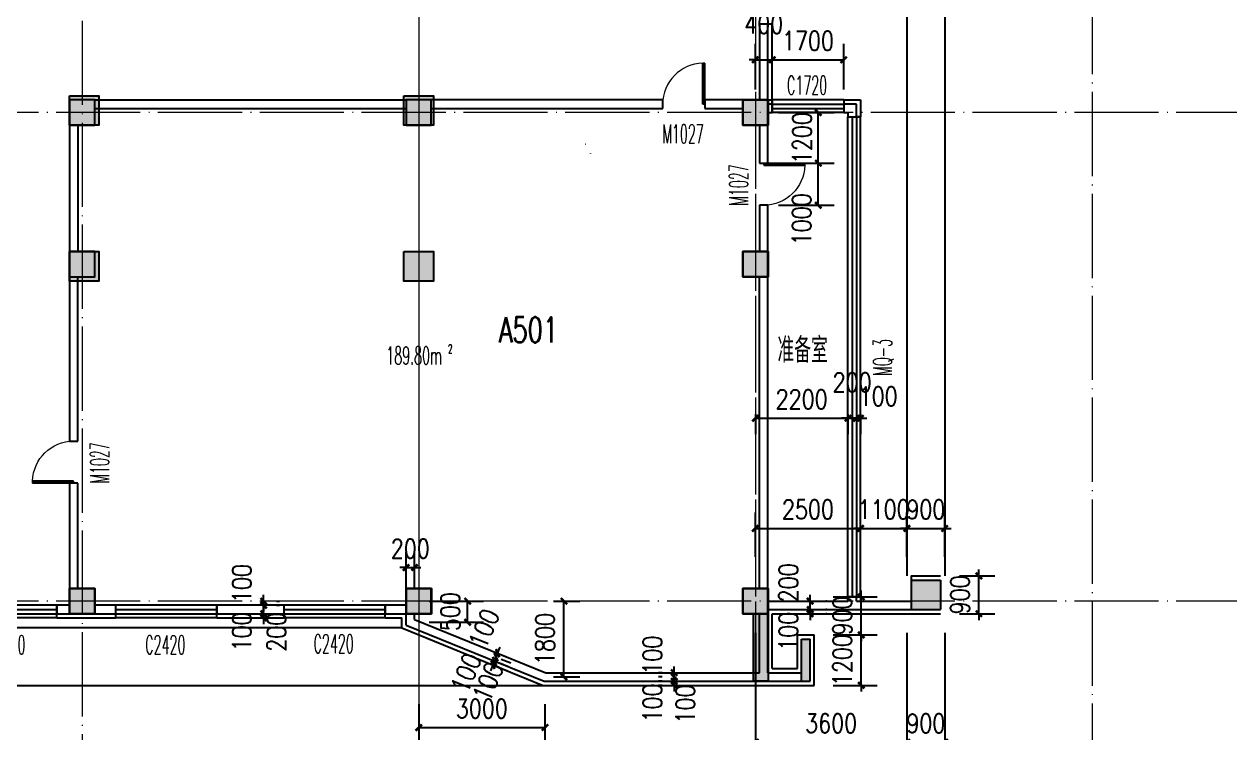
# Model space of a CAD drawing. Extents: x 1417642 to 3570900, y 124798 to 1191112.
# Drawn here: x 1523626 to 1552279, y 136705 to 153533 of the extents above; entities that cross this region are included whole.
import ezdxf

# ---------------------------------------------------------------- set-up
doc = ezdxf.new("R2010")
doc.units = 0
doc.header["$LTSCALE"] = 1000
doc.header["$MEASUREMENT"] = 0
doc.linetypes.add('DOTE', pattern=[2.42, 2, -0.2, 0.02, -0.2])
doc.layers.get('0').update_dxf_attribs({"linetype": 'CONTINUOUS'})
doc.layers.get('Defpoints').update_dxf_attribs({"linetype": 'CONTINUOUS'})
for name, color, linetype in [('colu', 2, 'CONTINUOUS'), ('COLUMN', 9, 'CONTINUOUS'), ('DOTE', 1, 'DOTE'), ('PUB_DIM', 3, 'CONTINUOUS'), ('PUB_HATCH', 8, 'CONTINUOUS'), ('PUB_TEXT', 40, 'CONTINUOUS'), ('SPACE', 7, 'CONTINUOUS'), ('SURFACE', 6, 'CONTINUOUS'), ('tiaozheng', 20, 'CONTINUOUS'), ('WALL', 4, 'CONTINUOUS'), ('WINDOW', 2, 'CONTINUOUS'), ('WINDOW_TEXT', 7, 'CONTINUOUS'), ('填充', 252, 'CONTINUOUS'), ('柱填充 @ 1', 8, 'CONTINUOUS'), ('立面造型', 40, 'CONTINUOUS')]:
    doc.layers.add(name, color=color, linetype=linetype)
doc.styles.add('_TCH_SPACE', font='ROMANS', dxfattribs={"width": 0.7, "height": 5, "bigfont": 'Z'})
doc.styles.add('_TCH_WINDOW', font='ROMANS.shx', dxfattribs={"width": 0.7, "height": 400, "bigfont": 'Z.shx'})
doc.styles.add('DIM_FONT', font='SIMPLEX.shx', dxfattribs={"width": 0.8})
doc.styles.add('Z', font='ROMANS', dxfattribs={"width": 0.7, "bigfont": 'Z'})
doc.dimstyles.new('DIMN150', dxfattribs={"dimscale": 1.5, "dimtxt": 300, "dimasz": 100, "dimexe": 250, "dimexo": 300, "dimgap": 150, "dimtad": 1, "dimdec": 0, "dimzin": 0, "dimdsep": 46, "dimtxsty": 'DIM_FONT', "dimblk": 'ARCHTICK', "dimcen": 0.09, "dimdle": 1.5, "dimclrt": 7, "dimazin": 2, "dimtfac": 1, "dimtdec": 0, "dimtix": 1, "dimtmove": 2, "dimatfit": 3, "dimldrblk": 'ARCHTICK', "dimfxl": 1, "dimtolj": 1, "dimtzin": 0, "dimarcsym": 0})

# ---------------------------------------------------------------- blocks, each defined once
blk = doc.blocks.new('5873')
at = {"layer": '柱填充 @ 1', "ltscale": 1000}
for points in [[(1588828, 706185), (1589528, 706185), (1589528, 705485), (1588828, 705485)], [(1596778, 706185), (1597478, 706185), (1597478, 705485), (1596778, 705485)], [(1604828, 706085), (1605428, 706085), (1605428, 705485), (1604828, 705485)], [(1588828, 702485), (1589528, 702485), (1589528, 701785), (1588828, 701785)], [(1596778, 702485), (1597478, 702485), (1597478, 701785), (1596778, 701785)], [(1604828, 702485), (1605428, 702485), (1605428, 701885), (1604828, 701885)], [(1588828, 694485), (1589428, 694485), (1589428, 693885), (1588828, 693885)], [(1596828, 694485), (1597428, 694485), (1597428, 693885), (1596828, 693885)], [(1604828, 694485), (1605428, 694485), (1605428, 693885), (1604828, 693885)]]:
    blk.add_hatch(color=256, dxfattribs=at).paths.add_polyline_path(points)
h = blk.add_hatch(color=256, dxfattribs=at)
h.paths.add_polyline_path([(1605428, 693885), (1605128, 693885), (1605128, 692585), (1605428, 692585)])
h.paths.add_polyline_path([(1605128, 693885), (1605078, 693885), (1605078, 692585), (1605128, 692585)])
h.paths.add_polyline_path([(1605428, 692585), (1605128, 692585), (1605128, 692285), (1605428, 692285)])
h.paths.add_polyline_path([(1605128, 692585), (1605078, 692585), (1605078, 692285), (1605128, 692285)])
at = {"layer": 'colu', "ltscale": 1000}
for p, q in [((1605078, 693885), (1605078, 692285)), ((1605428, 693885), (1605428, 692285)), ((1605428, 692285), (1605078, 692285))]:
    blk.add_line(p, q, dxfattribs=at)
for points in [[(1588828, 706185), (1589528, 706185), (1589528, 705485), (1588828, 705485)], [(1596778, 706185), (1597478, 706185), (1597478, 705485), (1596778, 705485)], [(1604828, 706085), (1605428, 706085), (1605428, 705485), (1604828, 705485)], [(1588828, 702485), (1589528, 702485), (1589528, 701785), (1588828, 701785)], [(1596778, 702485), (1597478, 702485), (1597478, 701785), (1596778, 701785)], [(1604828, 702485), (1605428, 702485), (1605428, 701885), (1604828, 701885)], [(1588828, 694485), (1589428, 694485), (1589428, 693885), (1588828, 693885)], [(1596828, 694485), (1597428, 694485), (1597428, 693885), (1596828, 693885)], [(1604828, 694485), (1605428, 694485), (1605428, 693885), (1604828, 693885)]]:
    blk.add_lwpolyline(points, close=True, dxfattribs=at)
blk = doc.blocks.new('_ArchTick')
at = {"color": 0, "linetype": 'ByBlock', "const_width": 0.4}
blk.add_lwpolyline([(-0.5, -0.5), (0.5, 0.5)], dxfattribs=at)
blk = doc.blocks.new('*D113')
at = {"layer": 'Defpoints', "color": 0}
for p in [(1529171, 139833), (1529318, 139833), (1529171, 139733)]:
    blk.add_point(p, dxfattribs=at)
at = {"layer": 'PUB_DIM', "color": 0, "lineweight": -2}
for p, q in [((1529318, 139833), (1529318, 139983)), ((1529318, 139733), (1529318, 139833)), ((1529621, 139833), (1529693, 139833)), ((1529318, 139733), (1529318, 139583)), ((1529621, 139733), (1529693, 139733))]:
    blk.add_line(p, q, dxfattribs=at)
at = {"layer": 'PUB_DIM', "color": 0, "lineweight": -2, "xscale": 150, "yscale": 150, "zscale": 150}
for p, rotation in [((1529318, 139833), 270), ((1529318, 139733), 90)]:
    blk.add_blockref('_ArchTick', p, dxfattribs=dict(at, rotation=rotation))
at = {"layer": 'PUB_DIM', "color": 7, "insert": (1528800, 140250), "char_height": 450, "attachment_point": 5, "rotation": 90, "style": 'DIM_FONT'}
blk.add_mtext('\\A1;100', dxfattribs=at)
blk = doc.blocks.new('*D114')
at = {"layer": 'Defpoints', "color": 0}
for p in [(1529171, 139733), (1529318, 139733), (1529171, 139533)]:
    blk.add_point(p, dxfattribs=at)
at = {"layer": 'PUB_DIM', "color": 0, "lineweight": -2}
for p, q in [((1529318, 139733), (1529318, 139883)), ((1529318, 139533), (1529318, 139733)), ((1529621, 139733), (1529693, 139733)), ((1529318, 139533), (1529318, 139383)), ((1529621, 139533), (1529693, 139533))]:
    blk.add_line(p, q, dxfattribs=at)
at = {"layer": 'PUB_DIM', "color": 0, "lineweight": -2, "xscale": 150, "yscale": 150, "zscale": 150}
for p, rotation in [((1529318, 139733), 270), ((1529318, 139533), 90)]:
    blk.add_blockref('_ArchTick', p, dxfattribs=dict(at, rotation=rotation))
at = {"layer": 'PUB_DIM', "color": 7, "insert": (1529624, 139096), "char_height": 450, "attachment_point": 5, "rotation": 90, "style": 'DIM_FONT'}
blk.add_mtext('\\A1;200', dxfattribs=at)
blk = doc.blocks.new('*D115')
at = {"layer": 'Defpoints', "color": 0}
for p in [(1529171, 139533), (1529171, 139433), (1529318, 139533)]:
    blk.add_point(p, dxfattribs=at)
at = {"layer": 'PUB_DIM', "color": 0, "lineweight": -2}
for p, q in [((1529318, 139533), (1529318, 139683)), ((1529318, 139433), (1529318, 139533)), ((1529318, 139433), (1529318, 139283)), ((1529621, 139533), (1529693, 139533)), ((1529621, 139433), (1529693, 139433))]:
    blk.add_line(p, q, dxfattribs=at)
at = {"layer": 'PUB_DIM', "color": 0, "lineweight": -2, "xscale": 150, "yscale": 150, "zscale": 150}
for p, rotation in [((1529318, 139533), 270), ((1529318, 139433), 90)]:
    blk.add_blockref('_ArchTick', p, dxfattribs=dict(at, rotation=rotation))
at = {"layer": 'PUB_DIM', "color": 7, "insert": (1528800, 139104), "char_height": 450, "attachment_point": 5, "rotation": 90, "style": 'DIM_FONT'}
blk.add_mtext('\\A1;100', dxfattribs=at)
blk = doc.blocks.new('*D116')
at = {"layer": 'Defpoints', "color": 0}
for p in [(1532903, 140631), (1532703, 139685), (1532903, 139685)]:
    blk.add_point(p, dxfattribs=at)
at = {"layer": 'PUB_DIM', "color": 0, "lineweight": -2}
for p, q in [((1532703, 140135), (1532703, 141006)), ((1532903, 140135), (1532903, 141006)), ((1532703, 140631), (1532553, 140631)), ((1532703, 140631), (1532903, 140631)), ((1532903, 140631), (1533053, 140631))]:
    blk.add_line(p, q, dxfattribs=at)
at = {"layer": 'PUB_DIM', "color": 0, "lineweight": -2, "xscale": 150, "yscale": 150, "zscale": 150}
blk.add_blockref('_ArchTick', (1532703, 140631), dxfattribs=at)
at = {"layer": 'PUB_DIM', "color": 0, "lineweight": -2, "xscale": 150, "yscale": 150, "zscale": 150, "rotation": 180}
blk.add_blockref('_ArchTick', (1532903, 140631), dxfattribs=at)
at = {"layer": 'PUB_DIM', "color": 7, "insert": (1532803, 141081), "char_height": 450, "attachment_point": 5, "style": 'DIM_FONT'}
blk.add_mtext('\\A1;200', dxfattribs=at)
blk = doc.blocks.new('*D117')
at = {"layer": 'Defpoints', "color": 0}
for p in [(1539075, 138133), (1539237, 138133), (1539237, 138033)]:
    blk.add_point(p, dxfattribs=at)
at = {"layer": 'PUB_DIM', "color": 0, "lineweight": -2}
for p, q in [((1538787, 138133), (1538700, 138133)), ((1539075, 138133), (1539075, 138283)), ((1539075, 138033), (1539075, 138133)), ((1538787, 138033), (1538700, 138033)), ((1539075, 138033), (1539075, 137883))]:
    blk.add_line(p, q, dxfattribs=at)
at = {"layer": 'PUB_DIM', "color": 0, "lineweight": -2, "xscale": 150, "yscale": 150, "zscale": 150}
for p, rotation in [((1539075, 138133), 270), ((1539075, 138033), 90)]:
    blk.add_blockref('_ArchTick', p, dxfattribs=dict(at, rotation=rotation))
at = {"layer": 'PUB_DIM', "color": 7, "insert": (1538558, 138550), "char_height": 450, "attachment_point": 5, "rotation": 90, "style": 'DIM_FONT'}
blk.add_mtext('\\A1;100', dxfattribs=at)
blk = doc.blocks.new('*D118')
at = {"layer": 'Defpoints', "color": 0}
for p in [(1539075, 138033), (1539237, 138033), (1539237, 137933)]:
    blk.add_point(p, dxfattribs=at)
at = {"layer": 'PUB_DIM', "color": 0, "lineweight": -2}
for p, q in [((1539075, 138033), (1539075, 138183)), ((1538787, 138033), (1538700, 138033)), ((1538787, 137933), (1538700, 137933)), ((1539075, 137933), (1539075, 138033)), ((1539075, 137933), (1539075, 137783))]:
    blk.add_line(p, q, dxfattribs=at)
at = {"layer": 'PUB_DIM', "color": 0, "lineweight": -2, "xscale": 150, "yscale": 150, "zscale": 150}
for p, rotation in [((1539075, 138033), 270), ((1539075, 137933), 90)]:
    blk.add_blockref('_ArchTick', p, dxfattribs=dict(at, rotation=rotation))
at = {"layer": 'PUB_DIM', "color": 7, "insert": (1539340, 137388), "char_height": 450, "attachment_point": 5, "rotation": 90, "style": 'DIM_FONT'}
blk.add_mtext('\\A1;100', dxfattribs=at)
blk = doc.blocks.new('*D119')
at = {"layer": 'Defpoints', "color": 0}
for p in [(1539075, 137933), (1539237, 137933), (1539237, 137833)]:
    blk.add_point(p, dxfattribs=at)
at = {"layer": 'PUB_DIM', "color": 0, "lineweight": -2}
for p, q in [((1538787, 137933), (1538700, 137933)), ((1538787, 137833), (1538700, 137833)), ((1539075, 137933), (1539075, 138083)), ((1539075, 137833), (1539075, 137933)), ((1539075, 137833), (1539075, 137683))]:
    blk.add_line(p, q, dxfattribs=at)
at = {"layer": 'PUB_DIM', "color": 0, "lineweight": -2, "xscale": 150, "yscale": 150, "zscale": 150}
for p, rotation in [((1539075, 137933), 270), ((1539075, 137833), 90)]:
    blk.add_blockref('_ArchTick', p, dxfattribs=dict(at, rotation=rotation))
at = {"layer": 'PUB_DIM', "color": 7, "insert": (1538558, 137415), "char_height": 450, "attachment_point": 5, "rotation": 90, "style": 'DIM_FONT'}
blk.add_mtext('\\A1;100', dxfattribs=at)
blk = doc.blocks.new('*D120')
at = {"layer": 'Defpoints', "color": 0}
for p in [(1534580, 138719), (1534542, 138626), (1534879, 138597)]:
    blk.add_point(p, dxfattribs=at)
at = {"layer": 'PUB_DIM', "color": 0, "lineweight": -2}
for p, q in [((1534879, 138597), (1534935, 138736)), ((1534841, 138505), (1534785, 138366)), ((1534841, 138505), (1534879, 138597)), ((1534959, 138457), (1535189, 138364)), ((1534997, 138550), (1535226, 138456))]:
    blk.add_line(p, q, dxfattribs=at)
at = {"layer": 'PUB_DIM', "color": 0, "lineweight": -2, "xscale": 150, "yscale": 150, "zscale": 150}
for p, rotation in [((1534879, 138597), 247.8905516565593), ((1534841, 138505), 67.89055165655931)]:
    blk.add_blockref('_ArchTick', p, dxfattribs=dict(at, rotation=rotation))
at = {"layer": 'PUB_DIM', "color": 7, "insert": (1534557, 139179), "char_height": 450, "attachment_point": 5, "rotation": 67.8906, "style": 'DIM_FONT'}
blk.add_mtext('\\A1;100', dxfattribs=at)
blk = doc.blocks.new('*D121')
at = {"layer": 'Defpoints', "color": 0}
for p in [(1534504, 138534), (1534542, 138626), (1534841, 138505)]:
    blk.add_point(p, dxfattribs=at)
at = {"layer": 'PUB_DIM', "color": 0, "lineweight": -2}
for p, q in [((1534803, 138412), (1534747, 138273)), ((1534803, 138412), (1534841, 138505)), ((1534841, 138505), (1534898, 138644)), ((1534959, 138457), (1535189, 138364)), ((1534921, 138364), (1535151, 138271))]:
    blk.add_line(p, q, dxfattribs=at)
at = {"layer": 'PUB_DIM', "color": 0, "lineweight": -2, "xscale": 150, "yscale": 150, "zscale": 150}
for p, rotation in [((1534803, 138412), 67.89055165656163), ((1534841, 138505), 247.8905516565617)]:
    blk.add_blockref('_ArchTick', p, dxfattribs=dict(at, rotation=rotation))
at = {"layer": 'PUB_DIM', "color": 7, "insert": (1534653, 137920), "char_height": 450, "attachment_point": 5, "rotation": 67.8906, "style": 'DIM_FONT'}
blk.add_mtext('\\A1;100', dxfattribs=at)
blk = doc.blocks.new('*D122')
at = {"layer": 'Defpoints', "color": 0}
for p in [(1534467, 138441), (1534504, 138534), (1534803, 138412)]:
    blk.add_point(p, dxfattribs=at)
at = {"layer": 'PUB_DIM', "color": 0, "lineweight": -2}
for p, q in [((1534766, 138319), (1534803, 138412)), ((1534803, 138412), (1534860, 138551)), ((1534766, 138319), (1534709, 138181)), ((1534884, 138272), (1535113, 138178)), ((1534921, 138364), (1535151, 138271))]:
    blk.add_line(p, q, dxfattribs=at)
at = {"layer": 'PUB_DIM', "color": 0, "lineweight": -2, "xscale": 150, "yscale": 150, "zscale": 150}
for p, rotation in [((1534766, 138319), 67.89055165658529), ((1534803, 138412), 247.8905516565853)]:
    blk.add_blockref('_ArchTick', p, dxfattribs=dict(at, rotation=rotation))
at = {"layer": 'PUB_DIM', "color": 7, "insert": (1534129, 138127), "char_height": 450, "attachment_point": 5, "rotation": 67.8906, "style": 'DIM_FONT'}
blk.add_mtext('\\A1;100', dxfattribs=at)
blk = doc.blocks.new('*D123')
at = {"layer": 'Defpoints', "color": 0}
for p in [(1542253, 139833), (1542306, 139833), (1542253, 139633)]:
    blk.add_point(p, dxfattribs=at)
at = {"layer": 'PUB_DIM', "color": 0, "lineweight": -2}
for p, q in [((1542306, 139833), (1542306, 139983)), ((1542306, 139633), (1542306, 139833)), ((1542703, 139833), (1542681, 139833)), ((1542306, 139633), (1542306, 139483)), ((1542703, 139633), (1542681, 139633))]:
    blk.add_line(p, q, dxfattribs=at)
at = {"layer": 'PUB_DIM', "color": 0, "lineweight": -2, "xscale": 150, "yscale": 150, "zscale": 150}
for p, rotation in [((1542306, 139833), 270), ((1542306, 139633), 90)]:
    blk.add_blockref('_ArchTick', p, dxfattribs=dict(at, rotation=rotation))
at = {"layer": 'PUB_DIM', "color": 7, "insert": (1541789, 140266), "char_height": 450, "attachment_point": 5, "rotation": 90, "style": 'DIM_FONT'}
blk.add_mtext('\\A1;200', dxfattribs=at)
blk = doc.blocks.new('*D124')
at = {"layer": 'Defpoints', "color": 0}
for p in [(1542253, 139633), (1542306, 139633), (1542253, 139533)]:
    blk.add_point(p, dxfattribs=at)
at = {"layer": 'PUB_DIM', "color": 0, "lineweight": -2}
for p, q in [((1542306, 139633), (1542306, 139783)), ((1542306, 139533), (1542306, 139633)), ((1542703, 139633), (1542681, 139633)), ((1542306, 139533), (1542306, 139383)), ((1542703, 139533), (1542681, 139533))]:
    blk.add_line(p, q, dxfattribs=at)
at = {"layer": 'PUB_DIM', "color": 0, "lineweight": -2, "xscale": 150, "yscale": 150, "zscale": 150}
for p, rotation in [((1542306, 139633), 270), ((1542306, 139533), 90)]:
    blk.add_blockref('_ArchTick', p, dxfattribs=dict(at, rotation=rotation))
at = {"layer": 'PUB_DIM', "color": 7, "insert": (1541789, 139115), "char_height": 450, "attachment_point": 5, "rotation": 90, "style": 'DIM_FONT'}
blk.add_mtext('\\A1;100', dxfattribs=at)
blk = doc.blocks.new('*D125')
at = {"layer": 'Defpoints', "color": 0}
for p in [(1541003, 144718), (1543203, 144718), (1543203, 144175)]:
    blk.add_point(p, dxfattribs=at)
at = {"layer": 'PUB_DIM', "color": 0, "lineweight": -2}
for p, q in [((1541001, 144175), (1543205, 144175)), ((1541003, 144268), (1541003, 143800)), ((1543203, 144268), (1543203, 143800))]:
    blk.add_line(p, q, dxfattribs=at)
at = {"layer": 'PUB_DIM', "color": 0, "lineweight": -2, "xscale": 150, "yscale": 150, "zscale": 150, "rotation": 180}
blk.add_blockref('_ArchTick', (1541003, 144175), dxfattribs=at)
at = {"layer": 'PUB_DIM', "color": 0, "lineweight": -2, "xscale": 150, "yscale": 150, "zscale": 150}
blk.add_blockref('_ArchTick', (1543203, 144175), dxfattribs=at)
at = {"layer": 'PUB_DIM', "color": 7, "insert": (1542103, 144625), "char_height": 450, "attachment_point": 5, "style": 'DIM_FONT'}
blk.add_mtext('\\A1;2200', dxfattribs=at)
blk = doc.blocks.new('*D126')
at = {"layer": 'Defpoints', "color": 0}
for p in [(1543203, 144718), (1543403, 144718), (1543403, 144175)]:
    blk.add_point(p, dxfattribs=at)
at = {"layer": 'PUB_DIM', "color": 0, "lineweight": -2}
for p, q in [((1543203, 144175), (1543053, 144175)), ((1543203, 144268), (1543203, 143800)), ((1543203, 144175), (1543403, 144175)), ((1543403, 144268), (1543403, 143800)), ((1543403, 144175), (1543553, 144175))]:
    blk.add_line(p, q, dxfattribs=at)
at = {"layer": 'PUB_DIM', "color": 0, "lineweight": -2, "xscale": 150, "yscale": 150, "zscale": 150}
blk.add_blockref('_ArchTick', (1543203, 144175), dxfattribs=at)
at = {"layer": 'PUB_DIM', "color": 0, "lineweight": -2, "xscale": 150, "yscale": 150, "zscale": 150, "rotation": 180}
blk.add_blockref('_ArchTick', (1543403, 144175), dxfattribs=at)
at = {"layer": 'PUB_DIM', "color": 7, "insert": (1543303, 145027), "char_height": 450, "attachment_point": 5, "style": 'DIM_FONT'}
blk.add_mtext('\\A1;200', dxfattribs=at)
blk = doc.blocks.new('*D127')
at = {"layer": 'Defpoints', "color": 0}
for p in [(1543403, 144718), (1543503, 144718), (1543503, 144175)]:
    blk.add_point(p, dxfattribs=at)
at = {"layer": 'PUB_DIM', "color": 0, "lineweight": -2}
for p, q in [((1543403, 144175), (1543253, 144175)), ((1543403, 144268), (1543403, 143800)), ((1543403, 144175), (1543503, 144175)), ((1543503, 144268), (1543503, 143800)), ((1543503, 144175), (1543653, 144175))]:
    blk.add_line(p, q, dxfattribs=at)
at = {"layer": 'PUB_DIM', "color": 0, "lineweight": -2, "xscale": 150, "yscale": 150, "zscale": 150}
blk.add_blockref('_ArchTick', (1543403, 144175), dxfattribs=at)
at = {"layer": 'PUB_DIM', "color": 0, "lineweight": -2, "xscale": 150, "yscale": 150, "zscale": 150, "rotation": 180}
blk.add_blockref('_ArchTick', (1543503, 144175), dxfattribs=at)
at = {"layer": 'PUB_DIM', "color": 7, "insert": (1543921, 144693), "char_height": 450, "attachment_point": 5, "style": 'DIM_FONT'}
blk.add_mtext('\\A1;100', dxfattribs=at)
blk = doc.blocks.new('*D211')
at = {"layer": 'Defpoints', "color": 0}
for p in [(1544603, 139533), (1545503, 139533), (1545503, 136481)]:
    blk.add_point(p, dxfattribs=at)
at = {"layer": 'PUB_DIM', "color": 0, "lineweight": -2}
for p, q in [((1544603, 139083), (1544603, 136106)), ((1545503, 139083), (1545503, 136106)), ((1544603, 136481), (1544453, 136481)), ((1544603, 136481), (1545503, 136481)), ((1545503, 136481), (1545653, 136481))]:
    blk.add_line(p, q, dxfattribs=at)
at = {"layer": 'PUB_DIM', "color": 0, "lineweight": -2, "xscale": 150, "yscale": 150, "zscale": 150}
blk.add_blockref('_ArchTick', (1544603, 136481), dxfattribs=at)
at = {"layer": 'PUB_DIM', "color": 0, "lineweight": -2, "xscale": 150, "yscale": 150, "zscale": 150, "rotation": 180}
blk.add_blockref('_ArchTick', (1545503, 136481), dxfattribs=at)
at = {"layer": 'PUB_DIM', "color": 7, "insert": (1545053, 136931), "char_height": 450, "attachment_point": 5, "style": 'DIM_FONT'}
blk.add_mtext('\\A1;900', dxfattribs=at)
blk = doc.blocks.new('*D212')
at = {"layer": 'Defpoints', "color": 0}
for p in [(1541003, 139533), (1544603, 139533), (1544603, 136481)]:
    blk.add_point(p, dxfattribs=at)
at = {"layer": 'PUB_DIM', "color": 0, "lineweight": -2}
for p, q in [((1541003, 139083), (1541003, 136106)), ((1544603, 139083), (1544603, 136106)), ((1541001, 136481), (1544605, 136481))]:
    blk.add_line(p, q, dxfattribs=at)
at = {"layer": 'PUB_DIM', "color": 0, "lineweight": -2, "xscale": 150, "yscale": 150, "zscale": 150, "rotation": 180}
blk.add_blockref('_ArchTick', (1541003, 136481), dxfattribs=at)
at = {"layer": 'PUB_DIM', "color": 0, "lineweight": -2, "xscale": 150, "yscale": 150, "zscale": 150}
blk.add_blockref('_ArchTick', (1544603, 136481), dxfattribs=at)
at = {"layer": 'PUB_DIM', "color": 7, "insert": (1542803, 136931), "char_height": 450, "attachment_point": 5, "style": 'DIM_FONT'}
blk.add_mtext('\\A1;3600', dxfattribs=at)
blk = doc.blocks.new('*D213')
at = {"layer": 'Defpoints', "color": 0}
for p in [(1544603, 141559), (1543503, 140433), (1544603, 140433)]:
    blk.add_point(p, dxfattribs=at)
at = {"layer": 'PUB_DIM', "color": 0, "lineweight": -2}
for p, q in [((1543503, 140883), (1543503, 141934)), ((1544603, 140883), (1544603, 141934)), ((1543503, 141559), (1543353, 141559)), ((1543503, 141559), (1544603, 141559)), ((1544603, 141559), (1544753, 141559))]:
    blk.add_line(p, q, dxfattribs=at)
at = {"layer": 'PUB_DIM', "color": 0, "lineweight": -2, "xscale": 150, "yscale": 150, "zscale": 150}
blk.add_blockref('_ArchTick', (1543503, 141559), dxfattribs=at)
at = {"layer": 'PUB_DIM', "color": 0, "lineweight": -2, "xscale": 150, "yscale": 150, "zscale": 150, "rotation": 180}
blk.add_blockref('_ArchTick', (1544603, 141559), dxfattribs=at)
at = {"layer": 'PUB_DIM', "color": 7, "insert": (1544053, 142009), "char_height": 450, "attachment_point": 5, "style": 'DIM_FONT'}
blk.add_mtext('\\A1;1100', dxfattribs=at)
blk = doc.blocks.new('*D214')
at = {"layer": 'Defpoints', "color": 0}
for p in [(1543503, 141559), (1541003, 140433), (1543503, 140433)]:
    blk.add_point(p, dxfattribs=at)
at = {"layer": 'PUB_DIM', "color": 0, "lineweight": -2}
for p, q in [((1541003, 140883), (1541003, 141934)), ((1543503, 140883), (1543503, 141934)), ((1541001, 141559), (1543505, 141559))]:
    blk.add_line(p, q, dxfattribs=at)
at = {"layer": 'PUB_DIM', "color": 0, "lineweight": -2, "xscale": 150, "yscale": 150, "zscale": 150, "rotation": 180}
blk.add_blockref('_ArchTick', (1541003, 141559), dxfattribs=at)
at = {"layer": 'PUB_DIM', "color": 0, "lineweight": -2, "xscale": 150, "yscale": 150, "zscale": 150}
blk.add_blockref('_ArchTick', (1543503, 141559), dxfattribs=at)
at = {"layer": 'PUB_DIM', "color": 7, "insert": (1542253, 142009), "char_height": 450, "attachment_point": 5, "style": 'DIM_FONT'}
blk.add_mtext('\\A1;2500', dxfattribs=at)
blk = doc.blocks.new('*D215')
at = {"layer": 'Defpoints', "color": 0}
for p in [(1545503, 141559), (1544603, 140433), (1545503, 140433)]:
    blk.add_point(p, dxfattribs=at)
at = {"layer": 'PUB_DIM', "color": 0, "lineweight": -2}
for p, q in [((1544603, 140883), (1544603, 141934)), ((1545503, 140883), (1545503, 141934)), ((1544603, 141559), (1544453, 141559)), ((1544603, 141559), (1545503, 141559)), ((1545503, 141559), (1545653, 141559))]:
    blk.add_line(p, q, dxfattribs=at)
at = {"layer": 'PUB_DIM', "color": 0, "lineweight": -2, "xscale": 150, "yscale": 150, "zscale": 150}
blk.add_blockref('_ArchTick', (1544603, 141559), dxfattribs=at)
at = {"layer": 'PUB_DIM', "color": 0, "lineweight": -2, "xscale": 150, "yscale": 150, "zscale": 150, "rotation": 180}
blk.add_blockref('_ArchTick', (1545503, 141559), dxfattribs=at)
at = {"layer": 'PUB_DIM', "color": 7, "insert": (1545053, 142009), "char_height": 450, "attachment_point": 5, "style": 'DIM_FONT'}
blk.add_mtext('\\A1;900', dxfattribs=at)
blk = doc.blocks.new('*D216')
at = {"layer": 'Defpoints', "color": 0}
for p in [(1545403, 140433), (1546316, 140433), (1545403, 139533)]:
    blk.add_point(p, dxfattribs=at)
at = {"layer": 'PUB_DIM', "color": 0, "lineweight": -2}
for p, q in [((1545853, 140433), (1546691, 140433)), ((1546316, 140433), (1546316, 140583)), ((1546316, 139533), (1546316, 140433)), ((1545853, 139533), (1546691, 139533)), ((1546316, 139533), (1546316, 139383))]:
    blk.add_line(p, q, dxfattribs=at)
at = {"layer": 'PUB_DIM', "color": 0, "lineweight": -2, "xscale": 150, "yscale": 150, "zscale": 150}
for p, rotation in [((1546316, 140433), 270), ((1546316, 139533), 90)]:
    blk.add_blockref('_ArchTick', p, dxfattribs=dict(at, rotation=rotation))
at = {"layer": 'PUB_DIM', "color": 7, "insert": (1545866, 139983), "char_height": 450, "attachment_point": 5, "rotation": 90, "style": 'DIM_FONT'}
blk.add_mtext('\\A1;900', dxfattribs=at)
blk = doc.blocks.new('*D217')
at = {"layer": 'Defpoints', "color": 0}
for p in [(1542403, 139033), (1543519, 139033), (1542403, 137833)]:
    blk.add_point(p, dxfattribs=at)
at = {"layer": 'PUB_DIM', "color": 0, "lineweight": -2}
for p, q in [((1542853, 139033), (1543894, 139033)), ((1543519, 139033), (1543519, 139183)), ((1543519, 137833), (1543519, 139033)), ((1542853, 137833), (1543894, 137833)), ((1543519, 137833), (1543519, 137683))]:
    blk.add_line(p, q, dxfattribs=at)
at = {"layer": 'PUB_DIM', "color": 0, "lineweight": -2, "xscale": 150, "yscale": 150, "zscale": 150}
for p, rotation in [((1543519, 139033), 270), ((1543519, 137833), 90)]:
    blk.add_blockref('_ArchTick', p, dxfattribs=dict(at, rotation=rotation))
at = {"layer": 'PUB_DIM', "color": 7, "insert": (1543069, 138433), "char_height": 450, "attachment_point": 5, "rotation": 90, "style": 'DIM_FONT'}
blk.add_mtext('\\A1;1200', dxfattribs=at)
blk = doc.blocks.new('*D218')
at = {"layer": 'Defpoints', "color": 0}
for p in [(1542403, 139933), (1543519, 139933), (1542403, 139033)]:
    blk.add_point(p, dxfattribs=at)
at = {"layer": 'PUB_DIM', "color": 0, "lineweight": -2}
for p, q in [((1542853, 139933), (1543894, 139933)), ((1543519, 139933), (1543519, 140083)), ((1543519, 139033), (1543519, 139933)), ((1542853, 139033), (1543894, 139033)), ((1543519, 139033), (1543519, 138883))]:
    blk.add_line(p, q, dxfattribs=at)
at = {"layer": 'PUB_DIM', "color": 0, "lineweight": -2, "xscale": 150, "yscale": 150, "zscale": 150}
for p, rotation in [((1543519, 139933), 270), ((1543519, 139033), 90)]:
    blk.add_blockref('_ArchTick', p, dxfattribs=dict(at, rotation=rotation))
at = {"layer": 'PUB_DIM', "color": 7, "insert": (1543069, 139483), "char_height": 450, "attachment_point": 5, "rotation": 90, "style": 'DIM_FONT'}
blk.add_mtext('\\A1;900', dxfattribs=at)
blk = doc.blocks.new('*D219')
at = {"layer": 'Defpoints', "color": 0}
for p in [(1533003, 137833), (1536003, 137833), (1536003, 136830)]:
    blk.add_point(p, dxfattribs=at)
at = {"layer": 'PUB_DIM', "color": 0, "lineweight": -2}
for p, q in [((1533003, 137383), (1533003, 136455)), ((1536003, 137383), (1536003, 136455)), ((1533001, 136830), (1536005, 136830))]:
    blk.add_line(p, q, dxfattribs=at)
at = {"layer": 'PUB_DIM', "color": 0, "lineweight": -2, "xscale": 150, "yscale": 150, "zscale": 150, "rotation": 180}
blk.add_blockref('_ArchTick', (1533003, 136830), dxfattribs=at)
at = {"layer": 'PUB_DIM', "color": 0, "lineweight": -2, "xscale": 150, "yscale": 150, "zscale": 150}
blk.add_blockref('_ArchTick', (1536003, 136830), dxfattribs=at)
at = {"layer": 'PUB_DIM', "color": 7, "insert": (1534503, 137280), "char_height": 450, "attachment_point": 5, "style": 'DIM_FONT'}
blk.add_mtext('\\A1;3000', dxfattribs=at)
blk = doc.blocks.new('*D220')
at = {"layer": 'Defpoints', "color": 0}
for p in [(1532803, 139833), (1534165, 139833), (1532803, 139333)]:
    blk.add_point(p, dxfattribs=at)
at = {"layer": 'PUB_DIM', "color": 0, "lineweight": -2}
for p, q in [((1533253, 139833), (1534540, 139833)), ((1534165, 139330), (1534165, 139835)), ((1533253, 139333), (1534540, 139333))]:
    blk.add_line(p, q, dxfattribs=at)
at = {"layer": 'PUB_DIM', "color": 0, "lineweight": -2, "xscale": 150, "yscale": 150, "zscale": 150}
for p, rotation in [((1534165, 139833), 90), ((1534165, 139333), 270)]:
    blk.add_blockref('_ArchTick', p, dxfattribs=dict(at, rotation=rotation))
at = {"layer": 'PUB_DIM', "color": 7, "insert": (1533752, 139584), "char_height": 450, "attachment_point": 5, "rotation": 90, "style": 'DIM_FONT'}
blk.add_mtext('\\A1;500', dxfattribs=at)
blk = doc.blocks.new('*D221')
at = {"layer": 'Defpoints', "color": 0}
for p in [(1535753, 139833), (1536455, 139833), (1535753, 138033)]:
    blk.add_point(p, dxfattribs=at)
at = {"layer": 'PUB_DIM', "color": 0, "lineweight": -2}
for p, q in [((1536203, 139833), (1536830, 139833)), ((1536455, 138030), (1536455, 139835)), ((1536203, 138033), (1536830, 138033))]:
    blk.add_line(p, q, dxfattribs=at)
at = {"layer": 'PUB_DIM', "color": 0, "lineweight": -2, "xscale": 150, "yscale": 150, "zscale": 150}
for p, rotation in [((1536455, 139833), 90), ((1536455, 138033), 270)]:
    blk.add_blockref('_ArchTick', p, dxfattribs=dict(at, rotation=rotation))
at = {"layer": 'PUB_DIM', "color": 7, "insert": (1536005, 138933), "char_height": 450, "attachment_point": 5, "rotation": 90, "style": 'DIM_FONT'}
blk.add_mtext('\\A1;1800', dxfattribs=at)
blk = doc.blocks.new('*D376')
at = {"layer": 'Defpoints', "color": 0}
for p in [(1541103, 150233), (1542498, 150233), (1541103, 149233)]:
    blk.add_point(p, dxfattribs=at)
at = {"layer": 'PUB_DIM', "color": 0, "lineweight": -2}
for p, q in [((1541553, 150233), (1542873, 150233)), ((1542498, 149230), (1542498, 150235)), ((1541553, 149233), (1542873, 149233))]:
    blk.add_line(p, q, dxfattribs=at)
at = {"layer": 'PUB_DIM', "color": 0, "lineweight": -2, "xscale": 150, "yscale": 150, "zscale": 150}
for p, rotation in [((1542498, 150233), 90), ((1542498, 149233), 270)]:
    blk.add_blockref('_ArchTick', p, dxfattribs=dict(at, rotation=rotation))
at = {"layer": 'PUB_DIM', "color": 7, "insert": (1542105, 148898), "char_height": 450, "attachment_point": 5, "rotation": 90, "style": 'DIM_FONT'}
blk.add_mtext('\\A1;1000', dxfattribs=at)
blk = doc.blocks.new('*D377')
at = {"layer": 'Defpoints', "color": 0}
for p in [(1541103, 151433), (1542498, 151433), (1541103, 150233)]:
    blk.add_point(p, dxfattribs=at)
at = {"layer": 'PUB_DIM', "color": 0, "lineweight": -2}
for p, q in [((1541553, 151433), (1542873, 151433)), ((1542498, 150230), (1542498, 151435)), ((1541553, 150233), (1542873, 150233))]:
    blk.add_line(p, q, dxfattribs=at)
at = {"layer": 'PUB_DIM', "color": 0, "lineweight": -2, "xscale": 150, "yscale": 150, "zscale": 150}
for p, rotation in [((1542498, 151433), 90), ((1542498, 150233), 270)]:
    blk.add_blockref('_ArchTick', p, dxfattribs=dict(at, rotation=rotation))
at = {"layer": 'PUB_DIM', "color": 7, "insert": (1542114, 150826), "char_height": 450, "attachment_point": 5, "rotation": 90, "style": 'DIM_FONT'}
blk.add_mtext('\\A1;1200', dxfattribs=at)
blk = doc.blocks.new('*D378')
at = {"layer": 'Defpoints', "color": 0}
for p in [(1541403, 152687), (1541003, 151533), (1541403, 151533)]:
    blk.add_point(p, dxfattribs=at)
at = {"layer": 'PUB_DIM', "color": 0, "lineweight": -2}
for p, q in [((1541003, 151983), (1541003, 153062)), ((1541403, 151983), (1541403, 153062)), ((1541003, 152687), (1540853, 152687)), ((1541003, 152687), (1541403, 152687)), ((1541403, 152687), (1541553, 152687))]:
    blk.add_line(p, q, dxfattribs=at)
at = {"layer": 'PUB_DIM', "color": 0, "lineweight": -2, "xscale": 150, "yscale": 150, "zscale": 150}
blk.add_blockref('_ArchTick', (1541003, 152687), dxfattribs=at)
at = {"layer": 'PUB_DIM', "color": 0, "lineweight": -2, "xscale": 150, "yscale": 150, "zscale": 150, "rotation": 180}
blk.add_blockref('_ArchTick', (1541403, 152687), dxfattribs=at)
at = {"layer": 'PUB_DIM', "color": 7, "insert": (1541203, 153538), "char_height": 450, "attachment_point": 5, "style": 'DIM_FONT'}
blk.add_mtext('\\A1;400', dxfattribs=at)
blk = doc.blocks.new('*D379')
at = {"layer": 'Defpoints', "color": 0}
for p in [(1543103, 152687), (1541403, 151533), (1543103, 151533)]:
    blk.add_point(p, dxfattribs=at)
at = {"layer": 'PUB_DIM', "color": 0, "lineweight": -2}
for p, q in [((1541403, 151983), (1541403, 153062)), ((1543103, 151983), (1543103, 153062)), ((1541401, 152687), (1543105, 152687))]:
    blk.add_line(p, q, dxfattribs=at)
at = {"layer": 'PUB_DIM', "color": 0, "lineweight": -2, "xscale": 150, "yscale": 150, "zscale": 150, "rotation": 180}
blk.add_blockref('_ArchTick', (1541403, 152687), dxfattribs=at)
at = {"layer": 'PUB_DIM', "color": 0, "lineweight": -2, "xscale": 150, "yscale": 150, "zscale": 150}
blk.add_blockref('_ArchTick', (1543103, 152687), dxfattribs=at)
at = {"layer": 'PUB_DIM', "color": 7, "insert": (1542253, 153137), "char_height": 450, "attachment_point": 5, "style": 'DIM_FONT'}
blk.add_mtext('\\A1;1700', dxfattribs=at)
blk = doc.blocks.new('_FZH')
blk.add_lwpolyline([(-0.5, -0.5), (0.5, -0.5), (0.5, 0.5), (-0.5, 0.5)], close=True)
at = {"layer": 'PUB_HATCH'}
blk.add_solid([(-0.5, -0.5), (0.5, -0.5), (-0.5, 0.5), (0.5, 0.5)], dxfattribs=at)
blk = doc.blocks.new('$TCHSYS$WIN2D')
for p, q in [((-0.5, 0.5), (0.5, 0.5)), ((-0.5, 0.5), (-0.5, -0.5)), ((0.5, 0.5), (0.5, -0.5)), ((0.5, 0.1667), (-0.5, 0.1667)), ((0.5, -0.1667), (-0.5, -0.1667)), ((-0.5, -0.5), (0.5, -0.5))]:
    blk.add_line(p, q)
blk = doc.blocks.new('$DorLib2D$00000001')
for p, q in [((0.45, 0.975), (0.5, 0.975)), ((0.45, 0), (0.45, 0.975)), ((0.5, 0), (0.5, 0.975)), ((0.5, 0), (0.45, 0))]:
    blk.add_line(p, q)
at = {"lineweight": 13}
blk.add_arc((0.475, 0), 0.975, 91.4693, 180, dxfattribs=at)

msp = doc.modelspace()

# ---------------------------------------------------------------- hatches: boundary and pattern name
at = {"layer": 'PUB_HATCH'}
for points in [[(1544703.1, 139632.7), (1545403.1, 139632.7), (1545403.1, 140332.7), (1544703.1, 140332.7)], [(1542303.1, 137932.7), (1542303.1, 138932.7), (1542103.1, 138932.7), (1542103.1, 137932.7)]]:
    msp.add_hatch(color=256, dxfattribs=at).paths.add_polyline_path(points)

# ---------------------------------------------------------------- linework, layer by layer
at = {"layer": 'DOTE', "lineweight": 0}
for points in [[(1533003.1, 243884), (1533003.1, 132632.2)], [(1541003.1, 243884), (1541003.1, 132632.2)], [(1549003.1, 243884), (1549003.1, 132632.2)], [(1533003.1, 243584), (1533003.1, 132632.2)], [(1541003.1, 243584), (1541003.1, 132632.2)], [(1525003.1, 216532.7), (1525003.1, 132632.2)], [(1533003.1, 198832.7), (1533003.1, 132632.2)], [(1533003.1, 190832.7), (1533003.1, 132632.2)], [(1596566.6, 151432.7), (1432076.7, 151432.7)], [(1596566.6, 139832.7), (1432076.7, 139832.7)]]:
    msp.add_lwpolyline(points, dxfattribs=at)
at = {"layer": 'SURFACE'}
for p, q in [((1541403.1, 153532.7), (1541303.1, 153532.7)), ((1541403.1, 151432.7), (1541403.1, 153532.7)), ((1541303.1, 151732.7), (1541403.1, 151732.7)), ((1541403.1, 151732.7), (1541403.1, 151632.7)), ((1543103.1, 151732.7), (1543103.1, 151632.7)), ((1543103.1, 151732.7), (1543503.1, 151732.7)), ((1543503.1, 151732.7), (1543503.1, 151332.7)), ((1543503.1, 151332.7), (1543403.1, 151332.7)), ((1544703.1, 140432.7), (1544703.1, 140332.7)), ((1544703.1, 140432.7), (1545403.1, 140432.7)), ((1543503.1, 139932.7), (1543403.1, 139932.7)), ((1543503.1, 139932.7), (1543503.1, 139832.7)), ((1524403.1, 139432.7), (1524403.1, 139532.7)), ((1524403.1, 139432.7), (1525003.1, 139432.7)), ((1525003.1, 139432.7), (1525803.1, 139432.7)), ((1525803.1, 139432.7), (1525803.1, 139532.7)), ((1528203.1, 139432.7), (1528203.1, 139532.7)), ((1528203.1, 139432.7), (1529803.1, 139432.7)), ((1529803.1, 139432.7), (1529803.1, 139532.7)), ((1532203.1, 139432.7), (1532203.1, 139532.7)), ((1532203.1, 139432.7), (1532603.1, 139432.7)), ((1532603.1, 139198.1), (1532603.1, 139432.7)), ((1541403.1, 138232.7), (1541403.1, 139532.7)), ((1541403.1, 139532.7), (1543303.1, 139532.7)), ((1543303.1, 139532.7), (1544703.1, 139532.7)), ((1544703.1, 139532.7), (1545403.1, 139532.7)), ((1532603.1, 139198.1), (1535964, 137832.7)), ((1542003.1, 139032.7), (1542403.1, 139032.7)), ((1542003.1, 138232.7), (1542003.1, 139032.7)), ((1542403.1, 137832.7), (1542403.1, 139032.7)), ((1542403.1, 137832.7), (1542403.1, 139032.7)), ((1542003.1, 138232.7), (1542003.1, 138932.7)), ((1542403.1, 137832.7), (1542403.1, 138932.7)), ((1541403.1, 138232.7), (1542003.1, 138232.7)), ((1535964, 137832.7), (1541203.1, 137832.7)), ((1541203.1, 137832.7), (1542403.1, 137832.7))]:
    msp.add_line(p, q, dxfattribs=at)
at = {"layer": 'WALL'}
for p, q in [((1541303.1, 153532.7), (1541103.1, 153532.7)), ((1541103.1, 153532.7), (1541103.1, 151732.7)), ((1541303.1, 151732.7), (1541303.1, 153532.7)), ((1525303.1, 151732.7), (1532703.1, 151732.7)), ((1538803.1, 151732.7), (1533303.1, 151732.7)), ((1538803.1, 151532.7), (1538803.1, 151732.7)), ((1540703.1, 151732.7), (1539803.1, 151732.7)), ((1539803.1, 151732.7), (1539803.1, 151532.7)), ((1541403.1, 151632.7), (1541303.1, 151632.7)), ((1541403.1, 151432.7), (1541403.1, 151632.7)), ((1543403.1, 151632.7), (1543103.1, 151632.7)), ((1543103.1, 151632.7), (1543103.1, 151432.7)), ((1543403.1, 151332.7), (1543403.1, 151632.7)), ((1525303.1, 151532.7), (1532703.1, 151532.7)), ((1533303.1, 151532.7), (1538803.1, 151532.7)), ((1539803.1, 151532.7), (1540703.1, 151532.7)), ((1541303.1, 151432.7), (1541403.1, 151432.7)), ((1543103.1, 151432.7), (1543203.1, 151432.7)), ((1543203.1, 151432.7), (1543203.1, 151332.7)), ((1543203.1, 151332.7), (1543403.1, 151332.7)), ((1524703.1, 151132.7), (1524703.1, 148132.7)), ((1524903.1, 151132.7), (1524903.1, 148132.7)), ((1541103.1, 151132.7), (1541103.1, 150232.7)), ((1541303.1, 150232.7), (1541303.1, 151132.7)), ((1541103.1, 150232.7), (1541303.1, 150232.7)), ((1541303.1, 149232.7), (1541103.1, 149232.7)), ((1541103.1, 149232.7), (1541103.1, 148132.7)), ((1541303.1, 148132.7), (1541303.1, 149232.7)), ((1524703.1, 147532.7), (1524703.1, 143632.7)), ((1524903.1, 143632.7), (1524903.1, 147532.7)), ((1541103.1, 140132.7), (1541103.1, 147532.7)), ((1541303.1, 140132.7), (1541303.1, 147532.7)), ((1524703.1, 143632.7), (1524903.1, 143632.7)), ((1524903.1, 142632.7), (1524703.1, 142632.7)), ((1524703.1, 142632.7), (1524703.1, 140132.7)), ((1524903.1, 140132.7), (1524903.1, 142632.7)), ((1544703.1, 140332.7), (1545403.1, 140332.7)), ((1544703.1, 140332.7), (1544703.1, 139632.7)), ((1545403.1, 140332.7), (1545403.1, 139632.7)), ((1541303.1, 139832.7), (1543203.1, 139832.7)), ((1543403.1, 139932.7), (1543203.1, 139932.7)), ((1543203.1, 139932.7), (1543203.1, 139832.7)), ((1543403.1, 139832.7), (1543403.1, 139932.7)), ((1543403.1, 139832.7), (1544703.1, 139832.7)), ((1524703.1, 139732.7), (1524403.1, 139732.7)), ((1524403.1, 139732.7), (1524403.1, 139532.7)), ((1525803.1, 139732.7), (1525303.1, 139732.7)), ((1525803.1, 139532.7), (1525803.1, 139732.7)), ((1529803.1, 139732.7), (1528203.1, 139732.7)), ((1528203.1, 139732.7), (1528203.1, 139532.7)), ((1529803.1, 139532.7), (1529803.1, 139732.7)), ((1532703.1, 139732.7), (1532203.1, 139732.7)), ((1532203.1, 139732.7), (1532203.1, 139532.7)), ((1541303.1, 139632.7), (1543303.1, 139632.7)), ((1543303.1, 139632.7), (1544703.1, 139632.7)), ((1544703.1, 139632.7), (1545403.1, 139632.7)), ((1524403.1, 139532.7), (1524703.1, 139532.7)), ((1525303.1, 139532.7), (1525803.1, 139532.7)), ((1528203.1, 139532.7), (1529803.1, 139532.7)), ((1532203.1, 139532.7), (1532703.1, 139532.7)), ((1532703.1, 139265.4), (1532703.1, 139532.7)), ((1532703.1, 139265.4), (1535983.6, 137932.7)), ((1532903.1, 139400), (1532903.1, 139532.7)), ((1532903.1, 139400), (1536022.6, 138132.7)), ((1541103.1, 138132.7), (1541103.1, 139532.7)), ((1541303.1, 138132.7), (1541303.1, 139532.7)), ((1542103.1, 137932.7), (1542103.1, 138932.7)), ((1542103.1, 138932.7), (1542303.1, 138932.7)), ((1542303.1, 137932.7), (1542303.1, 138932.7)), ((1536022.6, 138132.7), (1541103.1, 138132.7)), ((1541303.1, 138132.7), (1542103.1, 138132.7)), ((1535983.6, 137932.7), (1541203.1, 137932.7)), ((1541203.1, 137932.7), (1542103.1, 137932.7)), ((1542103.1, 137932.7), (1542303.1, 137932.7))]:
    msp.add_line(p, q, dxfattribs=at)
at = {"layer": '立面造型'}
for p, q in [((1544603.1, 157232.7), (1544603.1, 140432.7)), ((1545503.1, 157232.7), (1545503.1, 140432.7)), ((1532603.1, 139198.1), (1521803.1, 139198.1)), ((1501803.1, 137832.7), (1536003.1, 137832.7))]:
    msp.add_line(p, q, dxfattribs=at)

# ---------------------------------------------------------------- block references
at = {"layer": 'COLUMN', "lineweight": 0, "xscale": 600, "yscale": 600, "zscale": 600}
for p in [(1525003.1, 151432.7), (1533003.1, 151432.7), (1541003.1, 151432.7), (1525003.1, 147832.7), (1541003.1, 147832.7), (1525003.1, 139832.7), (1533003.1, 139832.7), (1541003.1, 139832.7)]:
    msp.add_blockref('_FZH', p, dxfattribs=at)
at = {"layer": 'tiaozheng'}
msp.add_blockref('5873', (-64124.5, -554352.7), dxfattribs=at)
at = {"layer": 'WINDOW', "lineweight": 0}
ref = msp.add_blockref('$DorLib2D$00000001', (1539303.1, 151632.7), dxfattribs=dict(at, xscale=1000, yscale=1000, zscale=1000))
ref.add_attrib('A', 'M1027', (1538793.8, 150703.5), dxfattribs={"layer": 'WINDOW_TEXT', "lineweight": 0, "height": 446.25, "style": '_TCH_WINDOW', "width": 0.494118})
at = {"layer": 'WINDOW'}
ref = msp.add_blockref('$TCHSYS$WIN2D', (1542253.1, 151582.7), dxfattribs=dict(at, xscale=-1700, yscale=300, zscale=-1700))
ref.add_attrib('A', 'C1720', (1541754.3, 151859.3), dxfattribs={"layer": 'WINDOW_TEXT', "height": 446.25, "style": '_TCH_WINDOW', "width": 0.494118})
at = {"layer": 'WINDOW', "color": 2}
ref = msp.add_blockref('$TCHSYS$WIN2D', (1543353.1, 145632.7), dxfattribs=dict(at, xscale=-11400, yscale=-300, zscale=-11400, rotation=270))
ref.add_attrib('A', 'MQ-3', (1544249.4, 145186.5), dxfattribs={"layer": 'WINDOW_TEXT', "color": 2, "height": 446.25, "rotation": 90, "style": '_TCH_WINDOW', "width": 0.494118})
at = {"layer": 'WINDOW', "lineweight": 0}
ref = msp.add_blockref('$DorLib2D$00000001', (1541203.1, 149732.7), dxfattribs=dict(at, xscale=1000, yscale=-1000, zscale=1000, rotation=90))
ref.add_attrib('A', 'M1027', (1540828.8, 149223.5), dxfattribs={"layer": 'WINDOW_TEXT', "lineweight": 0, "height": 446.25, "rotation": 90, "style": '_TCH_WINDOW', "width": 0.494118})
ref = msp.add_blockref('$DorLib2D$00000001', (1524803.1, 143132.7), dxfattribs=dict(at, xscale=1000, yscale=-1000, zscale=1000, rotation=270))
ref.add_attrib('A', 'M1027', (1525644.4, 142623.5), dxfattribs={"layer": 'WINDOW_TEXT', "lineweight": 0, "height": 446.25, "rotation": 90, "style": '_TCH_WINDOW', "width": 0.494118})
at = {"layer": 'WINDOW', "color": 2}
ref = msp.add_blockref('$TCHSYS$WIN2D', (1523203.1, 139582.7), dxfattribs=dict(at, xscale=-2400, yscale=-300, zscale=-2400))
ref.add_attrib('A', 'C2420', (1522704.3, 138572.7), dxfattribs={"layer": 'WINDOW_TEXT', "color": 2, "height": 446.25, "style": '_TCH_WINDOW', "width": 0.494118})
ref = msp.add_blockref('$TCHSYS$WIN2D', (1527003.1, 139582.7), dxfattribs=dict(at, xscale=-2400, yscale=-300, zscale=-2400))
ref.add_attrib('A', 'C2420', (1526504.3, 138572.7), dxfattribs={"layer": 'WINDOW_TEXT', "color": 2, "height": 446.25, "style": '_TCH_WINDOW', "width": 0.494118})
ref = msp.add_blockref('$TCHSYS$WIN2D', (1531003.1, 139582.7), dxfattribs=dict(at, xscale=-2400, yscale=-300, zscale=-2400))
ref.add_attrib('A', 'C2420', (1530504.3, 138597.8), dxfattribs={"layer": 'WINDOW_TEXT', "color": 2, "height": 446.25, "style": '_TCH_WINDOW', "width": 0.494118})

# ---------------------------------------------------------------- texts
at = {"layer": 'PUB_TEXT', "color": 1, "lineweight": 60, "style": 'Z', "width": 0.7}
msp.add_text('A501', height=600, dxfattribs=at).set_placement((1534908.2, 145975))
at = {"layer": 'PUB_TEXT', "style": 'Z', "width": 0.7}
msp.add_text('准备室', height=600, dxfattribs=at).set_placement((1541527.8, 145490.7))
at = {"layer": 'SPACE', "style": '_TCH_SPACE', "width": 0.525}
for s, height, p in [('189.80m', 420, (1532232.8, 145455)), ('2', 210, (1533702.8, 145717.5))]:
    msp.add_text(s, height=height, dxfattribs=at).set_placement(p)
at = {"layer": '填充', "style": '_TCH_WINDOW', "width": 0.7}
for p in [(1536969.2, 150681.9), (1537082, 150456.6)]:
    msp.add_text('501', height=3.5, dxfattribs=at).set_placement(p)

# ---------------------------------------------------------------- dimensions: what is measured, and where the dimension line sits
at = {"layer": 'PUB_DIM'}
for base, p1, p2, angle, picture, middle in [((1541403.1, 152687.2), (1541003.1, 151532.7), (1541403.1, 151532.7), 0, '*D378', (1541203.1, 153538.4)), ((1542498.5, 151432.7), (1541103.1, 150232.7), (1541103.1, 151432.7), 90, '*D377', (1542114.3, 150825.9)), ((1542498.5, 150232.7), (1541103.1, 149232.7), (1541103.1, 150232.7), 90, '*D376', (1542104.7, 148897.6)), ((1543403.1, 144175.3), (1543203.1, 144717.9), (1543403.1, 144717.9), 0, '*D126', (1543303.1, 145026.5)), ((1543503.1, 144175.3), (1543403.1, 144717.9), (1543503.1, 144717.9), 0, '*D127', (1543920.8, 144692.8)), ((1529317.9, 139832.7), (1529171.4, 139732.7), (1529171.4, 139832.7), 90, '*D113', (1528800.4, 140250.5)), ((1542306.2, 139832.7), (1542253.1, 139632.7), (1542253.1, 139832.7), 90, '*D123', (1541788.7, 140266.2)), ((1529317.9, 139732.7), (1529171.4, 139532.7), (1529171.4, 139732.7), 90, '*D114', (1529624.5, 139096.2)), ((1534164.9, 139832.7), (1532803.1, 139332.7), (1532803.1, 139832.7), 90, '*D220', (1533752.4, 139584)), ((1529317.9, 139532.7), (1529171.4, 139432.7), (1529171.4, 139532.7), 90, '*D115', (1528800.4, 139104.2)), ((1534878.7, 138597.4), (1534542, 138626.3), (1534579.6, 138718.9), 67.89055, '*D120', (1534556.5, 139179.2)), ((1542306.2, 139632.7), (1542253.1, 139532.7), (1542253.1, 139632.7), 90, '*D124', (1541788.7, 139115)), ((1539075.3, 138132.7), (1539236.6, 138032.7), (1539236.6, 138132.7), 90, '*D117', (1538557.8, 138550.5)), ((1534803.5, 138412.1), (1534466.7, 138441), (1534504.3, 138533.7), 67.89055, '*D122', (1534129.1, 138127.2)), ((1534841.1, 138504.8), (1534504.3, 138533.7), (1534542, 138626.3), 67.89055, '*D121', (1534653, 137920.2)), ((1539075.3, 138032.7), (1539236.6, 137932.7), (1539236.6, 138032.7), 90, '*D118', (1539340.3, 137388.1)), ((1539075.3, 137932.7), (1539236.6, 137832.7), (1539236.6, 137932.7), 90, '*D119', (1538557.8, 137415))]:
    dim = msp.add_linear_dim(base=base, p1=p1, p2=p2, angle=angle, dimstyle='DIMN150', dxfattribs=at)
    dim.commit()
    dim.dimension.update_dxf_attribs({"geometry": picture, "text_midpoint": middle, "dimtype": 129})
for p1, p2, distance, picture, middle in [((1541403.1, 151532.7), (1543103.1, 151532.7), 1154.5, '*D379', (1542253.1, 153137.2)), ((1541003.1, 144717.9), (1543203.1, 144717.9), -542.6, '*D125', (1542103.1, 144625.3)), ((1541003.1, 140432.7), (1543503.1, 140432.7), 1126.2, '*D214', (1542253.1, 142008.9)), ((1543503.1, 140432.7), (1544603.1, 140432.7), 1126.2, '*D213', (1544053.1, 142008.9)), ((1544603.1, 140432.7), (1545503.1, 140432.7), 1126.2, '*D215', (1545053.1, 142008.9)), ((1532703.1, 139685.1), (1532903.1, 139685.1), 945.8, '*D116', (1532803.1, 141080.8)), ((1545403.1, 139532.7), (1545403.1, 140432.7), -912.6, '*D216', (1545865.7, 139982.7)), ((1535753.1, 138032.7), (1535753.1, 139832.7), -701.9, '*D221', (1536005, 138932.7)), ((1542403.1, 139032.7), (1542403.1, 139932.7), -1116.2, '*D218', (1543069.3, 139482.7)), ((1541003.1, 139532.7), (1544603.1, 139532.7), -3051.9, '*D212', (1542803.1, 136930.8)), ((1544603.1, 139532.7), (1545503.1, 139532.7), -3051.9, '*D211', (1545053.1, 136930.8)), ((1542403.1, 137832.7), (1542403.1, 139032.7), -1116.2, '*D217', (1543069.3, 138432.7)), ((1533003.1, 137832.7), (1536003.1, 137832.7), -1003.2, '*D219', (1534503.1, 137279.5))]:
    dim = msp.add_aligned_dim(p1=p1, p2=p2, distance=distance, dimstyle='DIMN150', dxfattribs=at)
    dim.commit()
    dim.dimension.update_dxf_attribs({"geometry": picture, "text_midpoint": middle})

doc.saveas('drawing.dxf')
